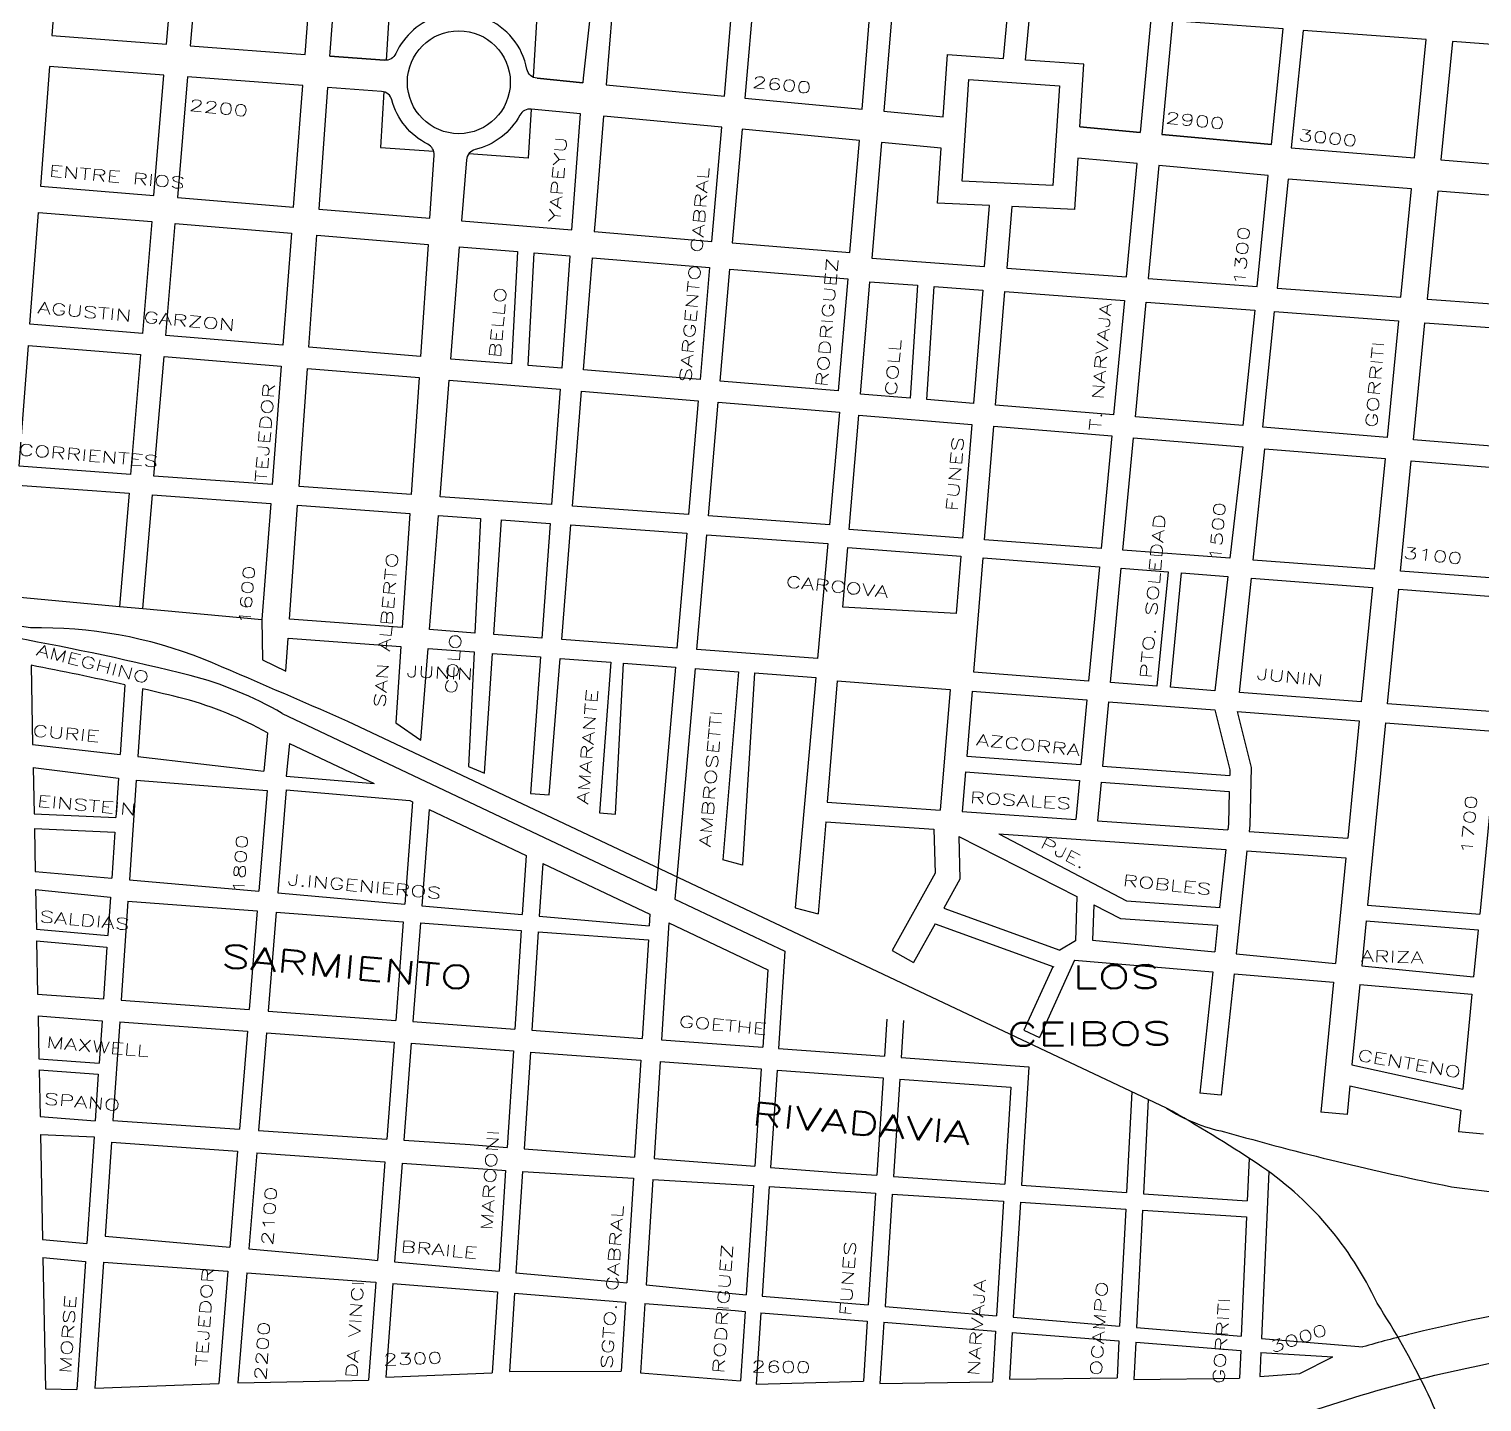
# Model space of a CAD drawing. Header units: millimetres. Extents: x 4374322 to 4409026, y 6503580 to 6534206.
# Drawn here: x 4390116 to 4391375, y 6522668 to 6523857 of the extents above; entities that cross this region are included whole.
import ezdxf

# ---------------------------------------------------------------- set-up
doc = ezdxf.new("R2010")
doc.units = ezdxf.units.MM
for name, color, linetype in [('FERROCARRIL', 252, 'VÍAS'), ('LINEA CALLE', 252, 'Continuous'), ('NOMBRE BARRIO', 8, 'Continuous'), ('NOMBRE CALLE', 252, 'Continuous')]:
    doc.layers.add(name, color=color, linetype=linetype)
doc.styles.add('ROMANS', font='romans')
doc.linetypes.add('VÍAS', pattern='A,3.81,[130,ltypeshp.shx,S=6.35,R=0,X=0,Y=0],3.81', length=7.62)

msp = doc.modelspace()

# ---------------------------------------------------------------- linework, layer by layer
at = {"layer": 'FERROCARRIL', "ltscale": 0.3, "transparency": 33554687}
for p, q in [((4390117, 6523338.4), (4388923.2, 6523519.4)), ((4391101.2, 6522922.3), (4390391.8, 6523257.3))]:
    msp.add_line(p, q, dxfattribs=at)
msp.add_lwpolyline([(4391372, 6522351, 0.125315), (4391358.1, 6522600.1, 0.061531), (4391283.7, 6522753.3, 0.138466), (4391179.8, 6522874.2, 0.018152), (4391101.2, 6522922.3, 0.092971), (4391151.6, 6522901.7, 0.019604), (4391348.2, 6522854.1, -0.002222), (4391498.8, 6522834.3, -0.022953), (4391675.4, 6522812.6, -0.046833), (4391866.3, 6522766.4, -0.045377), (4392074.4, 6522688.1, -0.033567), (4392214.6, 6522602.3, -0.046918), (4392332.6, 6522507.2, 0.007525), (4392420.6, 6522414.4, -0.02434), (4392522.9, 6522312.1, 0.008819), (4392620.4, 6522207), (4392620.4, 6522207, -0.01124), (4392729.5, 6522074.4), (4393138.6, 6521646.4), (4393341.3, 6521428.5)], format="xyb", dxfattribs=at)
for centre, radius, start, end in [((4390125, 6522953.9), 384.6, 68.3747, 91.1968), ((4386696.9, 6514891.9), 9145.1, 66.16957, 67.02335)]:
    msp.add_arc(centre, radius, start, end, dxfattribs=at)
at = {"layer": 'LINEA CALLE', "transparency": 33554687}
for p, q in [((4390427.9, 6523877.2), (4390425, 6523830.3)), ((4390555.7, 6523868.7), (4390552.5, 6523815.7)), ((4390423.2, 6523803.3), (4390420.1, 6523754.9)), ((4390420.1, 6523754.9), (4390466.4, 6523751.6)), ((4390117.5, 6523306), (4390118.8, 6523237.5)), ((4390692.8, 6523303.2), (4390677.8, 6523132)), ((4390692.8, 6523303.2), (4390730.5, 6523300.4)), ((4390730.5, 6523300.4), (4390716.9, 6523137.3)), ((4390744.3, 6523299.4), (4390733.8, 6523132.7)), ((4390744.3, 6523299.4), (4390797.4, 6523295.4)), ((4390797.4, 6523295.4), (4390779.6, 6523095.7)), ((4390198.7, 6523289.2), (4390194.6, 6523228.7)), ((4390214, 6523285.7), (4390210, 6523226.9)), ((4390815.8, 6523292.5), (4390807.3, 6523187.3)), ((4390815.8, 6523292.5), (4390913.7, 6523285)), ((4390913.7, 6523285), (4390905.2, 6523180.5)), ((4390932.8, 6523283.6), (4390928.2, 6523227.3)), ((4390932.8, 6523283.6), (4391032.3, 6523276)), ((4391032.3, 6523276), (4391027.1, 6523220)), ((4391051.1, 6523274.5), (4391045.9, 6523218.6)), ((4391051.1, 6523274.5), (4391143.1, 6523267.5)), ((4390335.1, 6523264.3), (4390659, 6523111)), ((4391143.1, 6523267.5), (4391156.2, 6523215.4)), ((4391162.5, 6523266), (4391268.3, 6523258)), ((4391162.5, 6523266), (4391174.7, 6523217.5)), ((4391268.3, 6523258), (4391258.3, 6523156.1)), ((4391291.1, 6523256.2), (4391275.5, 6523098.2)), ((4391291.1, 6523256.2), (4391388, 6523248.8)), ((4390322.4, 6523247.5), (4390319, 6523214.2)), ((4391388, 6523248.8), (4391372.7, 6523090.4)), ((4390118.8, 6523237.5), (4390194.6, 6523228.7)), ((4390341.4, 6523238.2), (4390338.5, 6523210)), ((4390341.4, 6523238.2), (4390414.8, 6523203.5)), ((4390210, 6523226.9), (4390319, 6523214.2)), ((4390928.2, 6523227.3), (4391027.1, 6523220)), ((4391045.9, 6523218.6), (4391156.1, 6523210.4)), ((4390119.2, 6523217.5), (4390120, 6523177.4)), ((4390119.2, 6523217.5), (4390193.2, 6523208.2)), ((4390193.2, 6523208.2), (4390190.9, 6523174.2)), ((4390208.6, 6523206.4), (4390202.7, 6523120.1)), ((4390208.6, 6523206.4), (4390321.9, 6523197.5)), ((4390338.5, 6523210), (4390414.8, 6523203.5)), ((4390927.1, 6523213.6), (4390924.3, 6523179.2)), ((4390927.1, 6523213.6), (4391025.8, 6523206.2)), ((4391025.8, 6523206.2), (4391022.6, 6523172.4)), ((4391156.2, 6523215.4), (4391156.1, 6523210.4)), ((4391174.7, 6523217.5), (4391173.4, 6523167.4)), ((4390321.9, 6523197.5), (4390314.8, 6523110.2)), ((4390338.6, 6523198.1), (4390331.3, 6523108.7)), ((4390338.6, 6523198.1), (4390445.5, 6523188.9)), ((4391044.6, 6523204.8), (4391041.4, 6523171.1)), ((4391044.6, 6523204.8), (4391155.7, 6523196.6)), ((4391155.7, 6523196.6), (4391154.9, 6523168.6)), ((4390447.9, 6523187.8), (4390441.2, 6523099)), ((4390445.5, 6523188.9), (4390447.9, 6523187.8)), ((4390462.3, 6523181), (4390455.9, 6523097.7)), ((4390462.3, 6523181), (4390546.5, 6523141.1)), ((4390807.3, 6523187.3), (4390905.2, 6523180.5)), ((4390120, 6523177.4), (4390190.9, 6523174.2)), ((4390806, 6523170.5), (4390799.5, 6523090.7)), ((4390806, 6523170.5), (4390899.8, 6523164)), ((4390924.3, 6523179.2), (4391022.6, 6523172.4)), ((4391041.4, 6523171.1), (4391154.4, 6523163.3)), ((4391154.9, 6523168.6), (4391154.4, 6523163.3)), ((4390120.3, 6523164.5), (4390121, 6523127.3)), ((4390120.3, 6523164.5), (4390190, 6523161.3)), ((4390190, 6523161.3), (4390187.3, 6523121.5)), ((4390899.8, 6523164), (4390900.8, 6523126)), ((4390921.3, 6523157.6), (4391023.7, 6523105.8)), ((4390921.3, 6523157.6), (4390922.3, 6523120.8)), ((4390956.1, 6523160.1), (4391152.6, 6523146.5)), ((4390956.1, 6523160.1), (4391066.7, 6523102)), ((4391173.4, 6523167.4), (4391172.8, 6523162)), ((4391172.8, 6523162), (4391258.3, 6523156.1)), ((4391152.6, 6523146.5), (4391147.3, 6523096.1)), ((4391171, 6523145.3), (4391161.6, 6523056)), ((4391171, 6523145.3), (4391256.6, 6523139.3)), ((4390546.5, 6523141.1), (4390543.1, 6523090)), ((4390560.8, 6523134.4), (4390557.8, 6523088.7)), ((4390560.8, 6523134.4), (4390653.7, 6523090.4)), ((4390661.5, 6523139.7), (4390659, 6523111)), ((4390677.8, 6523132), (4390675.3, 6523103.3)), ((4390733.8, 6523132.7), (4390716.9, 6523137.3)), ((4391256.6, 6523139.3), (4391247.6, 6523047.7)), ((4390121, 6523127.3), (4390187.3, 6523121.5)), ((4390202.7, 6523120.1), (4390314.8, 6523110.2)), ((4390900.8, 6523126), (4390863.5, 6523058.8)), ((4390922.3, 6523120.8), (4390908.4, 6523095.6)), ((4390121.3, 6523111.6), (4390122, 6523077.4)), ((4390121.3, 6523111.6), (4390186.2, 6523105.2)), ((4390186.2, 6523105.2), (4390183.9, 6523072.1)), ((4390331.3, 6523108.7), (4390441.2, 6523099)), ((4391023.7, 6523105.8), (4391022.4, 6523067.2)), ((4390201.4, 6523101.6), (4390195.6, 6523015.7)), ((4390201.4, 6523101.6), (4390313.4, 6523093.3)), ((4390313.4, 6523093.3), (4390306.4, 6523007.6)), ((4390329.9, 6523092), (4390322.9, 6523006.4)), ((4390329.9, 6523092), (4390440, 6523083.8)), ((4390455.9, 6523097.7), (4390543.1, 6523090)), ((4390675.3, 6523103.3), (4390770.6, 6523058.2)), ((4390779.6, 6523095.7), (4390799.5, 6523090.7)), ((4390908.4, 6523095.6), (4391008.9, 6523059.2)), ((4391038.3, 6523098.4), (4391037.3, 6523067.9)), ((4391038.3, 6523098.4), (4391061.5, 6523086.6)), ((4391066.7, 6523102), (4391147.7, 6523096.1)), ((4391275.5, 6523098.2), (4391372.7, 6523090.4)), ((4390440, 6523083.8), (4390433.5, 6522998.3)), ((4390454.8, 6523082.7), (4390448.2, 6522997.2)), ((4390454.8, 6523082.7), (4390542.2, 6523076.2)), ((4390557.8, 6523088.7), (4390653, 6523080.3)), ((4390653.7, 6523090.4), (4390653, 6523080.3)), ((4390670.1, 6523082.7), (4390663.7, 6522981.4)), ((4390670.1, 6523082.7), (4390755.8, 6523042.1)), ((4390900.7, 6523081.9), (4390882.1, 6523048.5)), ((4390900.7, 6523081.9), (4391003.6, 6523044.7)), ((4391061.5, 6523086.6), (4391145.6, 6523080.7)), ((4391145.6, 6523080.7), (4391143.2, 6523057.7)), ((4391274.2, 6523084.6), (4391270.4, 6523045.5)), ((4391274.2, 6523084.6), (4391371.3, 6523076.7)), ((4390122, 6523077.4), (4390184.1, 6523072)), ((4390122.2, 6523067.1), (4390183.2, 6523061.8)), ((4390122.2, 6523067.1), (4390123.1, 6523021)), ((4390542.2, 6523076.2), (4390536.6, 6522990.7)), ((4390556.9, 6523075.1), (4390551.3, 6522989.7)), ((4390556.9, 6523075.1), (4390652.3, 6523068)), ((4390652.3, 6523068), (4390646.9, 6522982.6)), ((4391022.4, 6523067.2), (4391008.9, 6523059.2)), ((4391037.3, 6523067.9), (4391143.2, 6523057.7)), ((4391371.3, 6523076.7), (4391367.4, 6523036.1)), ((4390183.2, 6523061.8), (4390180.2, 6523016.9)), ((4390770.6, 6523058.2), (4390765, 6522974)), ((4390863.5, 6523058.8), (4390882.1, 6523048.5)), ((4391161.6, 6523056), (4391247.6, 6523047.7)), ((4390755.8, 6523042.1), (4390751.4, 6522975)), ((4391002.7, 6523044.8), (4390977.7, 6522989.7)), ((4391021.6, 6523050.6), (4390991.3, 6522983.5)), ((4391021.6, 6523050.6), (4391141.4, 6523040.3)), ((4391270.4, 6523045.5), (4391367.4, 6523036.1)), ((4391141.4, 6523040.3), (4391130.2, 6522935.3)), ((4391159.8, 6523038.7), (4391148.6, 6522933.4)), ((4391159.8, 6523038.7), (4391246, 6523031.3)), ((4391246, 6523031.3), (4391234.9, 6522918.8)), ((4391268.8, 6523029.3), (4391261.9, 6522959.7)), ((4391268.8, 6523029.3), (4391365.9, 6523020.9)), ((4390123.1, 6523021), (4390180.2, 6523016.9)), ((4391365.9, 6523020.9), (4391358, 6522938.8)), ((4390195.6, 6523015.7), (4390306.4, 6523007.6)), ((4390322.9, 6523006.4), (4390433.5, 6522998.3)), ((4390123.5, 6523002.1), (4390124.2, 6522965.1)), ((4390123.5, 6523002.1), (4390178.9, 6522998)), ((4390178.9, 6522998), (4390176.4, 6522961.2)), ((4390194.3, 6522996.9), (4390188.4, 6522911.4)), ((4390194.3, 6522996.9), (4390304.9, 6522988.8)), ((4390448.2, 6522997.2), (4390536.6, 6522990.7)), ((4390859, 6522999.2), (4390856.9, 6522967.3)), ((4390873.5, 6522998.2), (4390871.4, 6522966.2)), ((4390304.9, 6522988.8), (4390298, 6522904)), ((4390321.4, 6522987.6), (4390314.5, 6522902.9)), ((4390321.4, 6522987.6), (4390432, 6522979.5)), ((4390432, 6522979.5), (4390425.6, 6522895.4)), ((4390551.3, 6522989.7), (4390646.9, 6522982.6)), ((4390663.7, 6522981.4), (4390751.4, 6522975)), ((4390977.7, 6522989.7), (4390991.3, 6522983.5)), ((4390446.8, 6522978.4), (4390440.4, 6522894.4)), ((4390446.8, 6522978.4), (4390535.4, 6522971.9)), ((4390535.4, 6522971.9), (4390529.9, 6522888.1)), ((4390550.1, 6522970.8), (4390544.6, 6522887)), ((4390550.1, 6522970.8), (4390645.7, 6522963.8)), ((4390765, 6522974), (4390856.9, 6522967.3)), ((4390871.4, 6522966.2), (4390981.9, 6522958.1)), ((4390124.2, 6522965.1), (4390176.4, 6522961.2)), ((4390124.4, 6522955.4), (4390125.2, 6522914.9)), ((4390124.4, 6522955.4), (4390175.7, 6522951.6)), ((4390645.7, 6522963.8), (4390640.4, 6522879.8)), ((4390662.6, 6522962.6), (4390657.3, 6522878.5)), ((4390662.6, 6522962.6), (4390750.1, 6522956.2)), ((4390750.1, 6522956.2), (4390744.5, 6522871.9)), ((4390763.8, 6522955.2), (4390758.2, 6522870.8)), ((4390763.8, 6522955.2), (4390855.7, 6522948.4)), ((4390981.9, 6522958.1), (4390975.6, 6522855.4)), ((4391261.9, 6522959.7), (4391358, 6522938.8)), ((4390175.7, 6522951.6), (4390173, 6522911.1)), ((4390855.7, 6522948.4), (4390850.2, 6522864.1)), ((4390870.2, 6522947.4), (4390864.7, 6522863.1)), ((4390870.2, 6522947.4), (4390966.3, 6522940.3)), ((4391260.1, 6522941.5), (4391257.7, 6522916.6)), ((4391260.1, 6522941.5), (4391356.2, 6522920.6)), ((4390966.3, 6522940.3), (4390961.1, 6522856.4)), ((4391071.3, 6522936.4), (4391066.7, 6522849)), ((4391085.5, 6522929.7), (4391081.3, 6522848)), ((4391148.6, 6522933.4), (4391130.2, 6522935.3)), ((4391257.7, 6522916.6), (4391234.9, 6522918.8)), ((4391356.2, 6522920.6), (4391354.4, 6522901.7)), ((4390125.2, 6522914.9), (4390173, 6522911.1)), ((4390188.4, 6522911.4), (4390298, 6522904)), ((4390125.6, 6522899.3), (4390127.4, 6522808.4)), ((4390125.6, 6522899.3), (4390172, 6522897.3)), ((4390172, 6522897.3), (4390165.7, 6522804.9)), ((4390187.2, 6522892.6), (4390181.6, 6522811.4)), ((4390187.2, 6522892.6), (4390296.4, 6522884.8)), ((4390314.5, 6522902.9), (4390425.6, 6522895.4)), ((4390440.4, 6522894.4), (4390497.8, 6522890.6)), ((4390497.8, 6522890.6), (4390529.9, 6522888.1)), ((4391376, 6522899.6), (4391354.4, 6522901.7)), ((4390296.4, 6522884.8), (4390289.7, 6522801.8)), ((4390313, 6522883.6), (4390306.2, 6522800.3)), ((4390313, 6522883.6), (4390424.1, 6522875.7)), ((4390544.6, 6522887), (4390640.4, 6522879.8)), ((4390657.3, 6522878.5), (4390744.5, 6522871.9)), ((4391173, 6522878.7), (4391171.3, 6522841.8)), ((4390424.1, 6522875.7), (4390417.6, 6522790.3)), ((4390438.9, 6522874.6), (4390432.4, 6522789)), ((4390438.9, 6522874.6), (4390525.4, 6522868.4)), ((4390528.6, 6522868.2), (4390522.9, 6522780.9)), ((4390525.4, 6522868.4), (4390528.6, 6522868.2)), ((4390543.3, 6522867.3), (4390537.6, 6522779.6)), ((4390543.3, 6522867.3), (4390639.3, 6522861.5)), ((4390758.2, 6522870.8), (4390818.9, 6522866.2)), ((4390818.9, 6522866.2), (4390850.2, 6522864.1)), ((4391189.9, 6522867.2), (4391183.5, 6522722.7)), ((4390639.3, 6522861.5), (4390633.6, 6522770.8)), ((4390656.2, 6522860.4), (4390650.4, 6522769.1)), ((4390656.2, 6522860.4), (4390743.4, 6522855.1)), ((4390743.4, 6522855.1), (4390737.1, 6522760.5)), ((4390757.1, 6522854.3), (4390750.8, 6522759.4)), ((4390757.1, 6522854.3), (4390836.6, 6522849.4)), ((4390864.7, 6522863.1), (4390961.1, 6522856.4)), ((4390975.6, 6522855.4), (4391066.7, 6522849)), ((4390836.6, 6522849.4), (4390849.2, 6522848.6)), ((4390849.2, 6522848.6), (4390842.9, 6522751.7)), ((4390863.7, 6522847.7), (4390857.4, 6522750.4)), ((4390863.7, 6522847.7), (4390960.1, 6522841.5)), ((4390960.1, 6522841.5), (4390954, 6522742.3)), ((4390974.7, 6522840.6), (4390968.5, 6522741.1)), ((4390974.7, 6522840.6), (4391066, 6522834.7)), ((4391081.3, 6522848), (4391171.3, 6522841.8)), ((4391066, 6522834.7), (4391060.7, 6522733.4)), ((4391080.5, 6522833.8), (4391075.2, 6522732.1)), ((4391080.5, 6522833.8), (4391170.7, 6522828)), ((4391170.7, 6522828), (4391166.1, 6522724.5)), ((4390127.4, 6522808.4), (4390165.7, 6522804.9)), ((4390181.6, 6522811.4), (4390289.7, 6522801.8)), ((4390127.7, 6522792.7), (4390130, 6522679)), ((4390127.7, 6522792.7), (4390164.6, 6522789.2)), ((4390306.2, 6522800.3), (4390410.5, 6522791)), ((4390410.5, 6522791), (4390417.6, 6522790.3)), ((4390164.6, 6522789.2), (4390157.1, 6522678.5)), ((4390180.1, 6522788.8), (4390172.6, 6522679.6)), ((4390180.1, 6522788.8), (4390288, 6522780.8)), ((4390288, 6522780.8), (4390280.1, 6522683.6)), ((4390304.5, 6522779.6), (4390296.7, 6522684.1)), ((4390304.5, 6522779.6), (4390411.6, 6522771.7)), ((4390432.4, 6522789), (4390522.9, 6522780.9)), ((4390537.6, 6522779.6), (4390627.7, 6522771.4)), ((4390416.1, 6522771.3), (4390409.7, 6522686.6)), ((4390411.6, 6522771.7), (4390416.1, 6522771.3)), ((4390430.9, 6522770.1), (4390424.7, 6522689)), ((4390430.9, 6522770.1), (4390521.7, 6522763)), ((4390627.7, 6522771.4), (4390633.6, 6522770.8)), ((4390650.4, 6522769.1), (4390722, 6522761.8)), ((4390521.7, 6522763), (4390517.1, 6522692.7)), ((4390536.4, 6522761.8), (4390532, 6522694.1)), ((4390536.4, 6522761.8), (4390632.6, 6522754.2)), ((4390632.6, 6522754.2), (4390628.8, 6522694.3)), ((4390649.4, 6522752.9), (4390645.6, 6522692.8)), ((4390649.4, 6522752.9), (4390727.5, 6522746.7)), ((4390722, 6522761.8), (4390737.1, 6522760.5)), ((4390750.8, 6522759.4), (4390842.9, 6522751.7)), ((4390727.5, 6522746.7), (4390736.2, 6522746)), ((4390736.2, 6522746), (4390732.2, 6522686)), ((4390749.8, 6522744.9), (4390745.7, 6522683)), ((4390749.8, 6522744.9), (4390842, 6522737.7)), ((4390857.4, 6522750.4), (4390954, 6522742.3)), ((4390968.5, 6522741.1), (4391060.7, 6522733.4)), ((4390842, 6522737.7), (4390838.6, 6522685.6)), ((4390856.5, 6522736.6), (4390853, 6522683.6)), ((4390856.5, 6522736.6), (4390953.2, 6522729)), ((4390953.2, 6522729), (4390950.5, 6522685)), ((4390967.7, 6522727.8), (4390965.2, 6522687.2)), ((4390967.7, 6522727.8), (4391060.1, 6522720.6)), ((4391075.2, 6522732.1), (4391166.1, 6522724.5)), ((4391060.1, 6522720.6), (4391058.4, 6522688.4)), ((4391074.6, 6522719.5), (4391072.9, 6522686.9)), ((4391074.6, 6522719.5), (4391165.6, 6522712.3)), ((4391183.5, 6522722.7), (4391271.4, 6522715.3)), ((4391165.6, 6522712.3), (4391164.5, 6522688.3)), ((4391183, 6522710.4), (4391182.1, 6522689.7)), ((4391183, 6522710.4), (4391245.5, 6522706.7)), ((4391216.7, 6522692.3), (4391245.5, 6522706.7)), ((4390424.7, 6522689), (4390517.1, 6522692.7)), ((4390532, 6522694.1), (4390628.8, 6522694.3)), ((4390645.6, 6522692.8), (4390732.2, 6522686)), ((4391182.1, 6522689.7), (4391216.7, 6522692.3)), ((4390130, 6522679), (4390157.1, 6522678.5)), ((4390172.6, 6522679.6), (4390280.1, 6522683.6)), ((4390296.7, 6522684.1), (4390409.7, 6522686.6)), ((4390745.7, 6522683), (4390838.6, 6522685.6)), ((4390853, 6522683.6), (4390950.5, 6522685)), ((4390965.2, 6522687.2), (4391058.4, 6522688.4)), ((4391072.9, 6522686.9), (4391164.5, 6522688.3))]:
    msp.add_line(p, q, dxfattribs=at)
for points in [[(4390142.6, 6523945.9), (4390135.4, 6523851.9), (4390234.9, 6523844.5), (4390236.8, 6523867.8), (4390242.8, 6523937.3)], [(4390263, 6523935.6), (4390258.8, 6523883.2), (4390255.4, 6523843), (4390355, 6523835.5), (4390362, 6523927.1)], [(4390623.5, 6523904.7), (4390615.7, 6523809.1), (4390718.2, 6523799.4), (4390726.5, 6523895.9)], [(4390744.4, 6523894.4), (4390736, 6523797.7), (4390837.5, 6523788), (4390845.4, 6523885.8)], [(4390856.5, 6523786.2), (4390907.8, 6523781.4), (4390911.4, 6523835.3), (4390960, 6523831.9), (4390964, 6523875.6), (4390864.5, 6523884.1), (4390856.5, 6523786.2)], [(4391219.7, 6523856.3), (4391209.4, 6523754.5), (4391316.3, 6523745.9), (4391326.4, 6523848.4)], [(4391349.2, 6523846.7), (4391339.1, 6523744), (4391435.1, 6523736.3), (4391445.1, 6523839.6)], [(4390223.9, 6523713.2), (4390232.6, 6523817.5), (4390133.4, 6523824.9), (4390125.5, 6523721.2)], [(4390344.9, 6523703.2), (4390351, 6523782.9), (4390353, 6523808.5), (4390253.1, 6523816), (4390244.3, 6523711.5)], [(4390924.2, 6523725.6), (4390930, 6523813.9), (4391008.5, 6523808.4), (4391002.9, 6523722)], [(4390707.4, 6523673.5), (4390715.9, 6523772.4), (4390613.5, 6523782.1), (4390606.2, 6523691.6), (4390605.5, 6523681.9)], [(4390827, 6523663.7), (4390835.2, 6523761), (4390733.6, 6523770.7), (4390725, 6523672.1)], [(4390948, 6523704.5), (4390902.9, 6523706.5), (4390906, 6523754.3), (4390854.3, 6523759.2), (4390845.9, 6523658.9), (4390943.7, 6523651.7)], [(4391066.7, 6523642.6), (4391075.9, 6523740.9), (4391024.5, 6523745.6), (4391021.6, 6523701.2), (4390967.2, 6523703.6), (4390962.8, 6523650.3)], [(4391179.8, 6523634.3), (4391189.5, 6523730.6), (4391094.7, 6523739.2), (4391085.5, 6523641.2)], [(4391304.4, 6523625.1), (4391313.7, 6523718.9), (4391206.7, 6523727.5), (4391197.1, 6523633)], [(4391423.5, 6523616.3), (4391432.5, 6523709.4), (4391336.4, 6523717.1), (4391327.2, 6523623.4)], [(4390116.5, 6523601.6), (4390123.8, 6523698.6), (4390222, 6523690.6), (4390213.9, 6523593.6)], [(4390234.2, 6523591.9), (4390242.4, 6523688.9), (4390343.1, 6523680.6), (4390335.6, 6523583.5)], [(4390358.2, 6523581.7), (4390365.1, 6523678.8), (4390461.5, 6523670.9), (4390454.9, 6523573.7)], [(4390481.1, 6523571.5), (4390488.8, 6523668.7), (4390538.9, 6523664.6), (4390533.6, 6523567.2)], [(4390548.1, 6523566), (4390553.4, 6523663.4), (4390584.4, 6523660.8), (4390577.2, 6523563.6)], [(4390697.1, 6523553.7), (4390596, 6523562), (4390603.8, 6523659.2), (4390705.4, 6523650.9)], [(4390714.5, 6523552.3), (4390723, 6523649.5), (4390825.1, 6523641.1), (4390816.9, 6523543.8)], [(4390836.1, 6523541.1), (4390844.2, 6523638.5), (4390885.5, 6523635.4), (4390879.1, 6523537.6)], [(4390893.6, 6523536.4), (4390900, 6523634.4), (4390942.1, 6523631.3), (4390934, 6523533)], [(4390953.1, 6523531.5), (4390961.1, 6523629.9), (4391064.8, 6523622.2), (4391055.5, 6523523)], [(4391074.3, 6523521.5), (4391083.6, 6523620.8), (4391177.7, 6523613.9), (4391167.5, 6523513.8)], [(4391184.8, 6523512.4), (4391195, 6523612.6), (4391302.4, 6523604.6), (4391292.5, 6523503.5)], [(4391315.2, 6523501.6), (4391325.2, 6523602.9), (4391421.5, 6523595.8), (4391411.6, 6523493.7)], [(4390203.7, 6523471.5), (4390107.1, 6523478.5), (4390115.1, 6523583.3), (4390212.4, 6523575.3)], [(4390334.2, 6523565.2), (4390326.3, 6523462.7), (4390223.9, 6523470.1), (4390232.7, 6523573.6)], [(4390453.7, 6523555.4), (4390446.8, 6523454), (4390349.6, 6523461), (4390356.9, 6523563.4)], [(4390575.9, 6523545.3), (4390568.5, 6523445.3), (4390471.8, 6523452.2), (4390479.7, 6523553.2)], [(4390695.5, 6523535.4), (4390687, 6523436.7), (4390586.5, 6523444), (4390594.5, 6523543.7)], [(4390818, 6523525.3), (4390809.3, 6523427.9), (4390704.3, 6523435.5), (4390712.9, 6523534)], [(4390834.6, 6523522.8), (4390932.5, 6523514.8), (4390924.5, 6523416.3), (4390826.3, 6523423.7)], [(4391053.8, 6523504.8), (4391044.6, 6523407.2), (4390943.6, 6523414.9), (4390951.6, 6523513.2)], [(4391167.3, 6523495.4), (4391156.3, 6523398.8), (4391063.4, 6523405.8), (4391072.6, 6523503.2)], [(4391290.7, 6523485.3), (4391281.2, 6523389.3), (4391176.5, 6523397.3), (4391186.6, 6523493.8)], [(4391409.9, 6523475.4), (4391400.7, 6523380.3), (4391304, 6523387.6), (4391313.4, 6523483.4)], [(4390341.4, 6523346.1), (4390348.4, 6523444.7), (4390445.7, 6523437.7), (4390439, 6523338.7)], [(4390462.7, 6523337), (4390470.5, 6523436), (4390506.8, 6523433.3), (4390502.1, 6523334)], [(4390518.4, 6523332.8), (4390525.1, 6523432), (4390567.3, 6523429), (4390560, 6523329.7)], [(4390577.2, 6523328.4), (4390585.2, 6523427.7), (4390685.6, 6523420.5), (4390677.1, 6523320.9)], [(4390694.2, 6523319.7), (4390702.9, 6523419.2), (4390807.8, 6523411.7), (4390798.9, 6523311.8)], [(4390820.9, 6523356.3), (4390825.1, 6523408), (4390923.2, 6523400.6), (4390919.1, 6523350.9)], [(4390934.2, 6523300), (4390942.3, 6523399.1), (4391043.1, 6523391.5), (4391033.8, 6523292.4)], [(4391052.7, 6523291), (4391062, 6523390.1), (4391102.7, 6523387), (4391093, 6523287.9)], [(4391104.8, 6523287), (4391114.4, 6523386.1), (4391154.5, 6523383.1), (4391143.3, 6523284)], [(4391164.5, 6523282.4), (4391174.9, 6523381.5), (4391279.7, 6523373.6), (4391269.9, 6523274.4)], [(4391292.7, 6523272.6), (4391302.5, 6523371.9), (4391399.2, 6523364.6), (4391389.6, 6523265.3)]]:
    msp.add_lwpolyline(points, close=True, dxfattribs=at)
for points in [[(4390376.2, 6523834), (4390423.6, 6523830.4), (4390376.2, 6523834), (4390376.5, 6523837.5), (4390383.3, 6523925.3), (4390481.2, 6523916.9), (4390478.2, 6523877.8, -0.311271), (4390471.1, 6523869, 0.217424), (4390433.5, 6523836.2, -0.314421), (4390423.6, 6523830.4)], [(4390555.9, 6523814.8, -0.332687), (4390547.1, 6523822.8, 0.251987), (4390511.1, 6523866.9, -0.320518), (4390504.9, 6523876.7), (4390507.2, 6523914.7), (4390606, 6523906.2), (4390595.7, 6523815), (4390595.4, 6523811), (4390555.9, 6523814.8), (4390595.4, 6523811)], [(4390466.7, 6523748.1, 0.302266), (4390461.2, 6523757.7, -0.215176), (4390430.1, 6523796, 0.31963), (4390421.2, 6523803.4), (4390374.3, 6523806.9), (4390366.7, 6523701.4), (4390463, 6523693.5), (4390466.7, 6523748.1)], [(4390550.7, 6523788.1, 0.30119), (4390541, 6523782.9, -0.212531), (4390502.3, 6523753, 0.324377), (4390494.7, 6523744.1), (4390490.5, 6523691.3), (4390586, 6523683.4), (4390593.5, 6523784), (4390550.9, 6523788), (4390548.3, 6523745.6), (4390496.7, 6523749.4)], [(4391231.9, 6522661.3, -0.022532), (4391333.9, 6522690.7, -0.032241), (4391483.4, 6522716.5, -0.023557), (4391653.3, 6522716.2, -0.004852), (4391688.3, 6522714.1), (4391676.9, 6522679.1), (4391646.9, 6522609.9), (4391625.5, 6522542.4), (4391622, 6522482.5), (4391521.1, 6522479.4), (4391381.4, 6522465.6), (4391234.2, 6522454), (4391231.9, 6522661.3)]]:
    msp.add_lwpolyline(points, format="xyb", dxfattribs=at)
for points in [[(4391026.2, 6523772.6), (4391029.7, 6523827), (4390979.1, 6523830.5), (4390983.1, 6523873.9), (4391087.7, 6523866.1), (4391078.4, 6523767.9), (4391026.2, 6523772.6), (4391078.4, 6523767.9)], [(4391192.3, 6523757.5), (4391202.4, 6523857.6), (4391106.5, 6523864.7), (4391097.2, 6523766.2), (4391192.3, 6523757.5), (4391097.2, 6523766.2)], [(4390098.6, 6523365.9), (4390105.9, 6523462.2), (4390202.4, 6523455.3), (4390194.2, 6523357.1)], [(4390214.3, 6523355.3), (4390222.6, 6523453.8), (4390325.1, 6523446.4), (4390317.3, 6523345.8), (4390318.1, 6523310.7), (4390338.2, 6523301), (4390340.2, 6523329.6), (4390437.9, 6523322.3), (4390433.5, 6523256.3), (4390455.2, 6523241.1), (4390461.5, 6523320.5), (4390501.3, 6523317.6), (4390496.5, 6523218.3), (4390510.4, 6523212.6), (4390517.3, 6523316.4), (4390558.8, 6523313.3), (4390550.1, 6523194.8), (4390566.4, 6523193.8), (4390575.9, 6523312), (4390619.7, 6523308.7), (4390610, 6523178.2), (4390623.8, 6523177), (4390630.8, 6523307.9), (4390675.7, 6523304.5), (4390661.5, 6523139.7)], [(4390076.4, 6523367.9), (4390076.4, 6523367.9), (4390098.6, 6523365.9), (4390194.2, 6523357.1), (4390214.3, 6523355.3), (4390317.3, 6523345.8)]]:
    msp.add_lwpolyline(points, dxfattribs=at)
msp.add_circle((4390488.1, 6523811.4), 44.6, dxfattribs=at)
for centre, radius, start, end in [((4389667.7, 6520929.9), 2439.2, 76.0593, 79.6976), ((4389667.7, 6520929.9), 2418.3, 77.3159, 79.2826), ((4390169.6, 6522976.9), 331.7, 60.0736, 75.0175), ((4389667.7, 6520929.9), 2418.3, 76.0639, 76.9457), ((4390169.6, 6522976.9), 310.7, 60.5503, 74.9829), ((4391813.5, 6521644.5), 1237.2, 77.3568, 77.3568), ((4391608.7, 6521545.2), 1217.7, 96.0438, 104.0193), ((4391608.7, 6521545.2), 1217.7, 104.0193, 106.0812)]:
    msp.add_arc(centre, radius, start, end, dxfattribs=at)

# ---------------------------------------------------------------- texts
at = {"layer": 'NOMBRE BARRIO', "transparency": 33554687, "style": 'ROMANS', "width": 1.5}
for s, rotation, p in [('SARMIENTO', 354.8099, (4390281.3, 6523044.6)), ('LOS', 0.4355, (4391019.9, 6523025.8)), ('CEIBOS', 0.4355, (4390963.1, 6522976.1)), ('RIVADAVIA', 354.8099, (4390741.3, 6522907.6))]:
    msp.add_text(s, height=20, rotation=rotation, dxfattribs=at).set_placement(p)
at = {"layer": 'NOMBRE CALLE', "transparency": 33554687, "style": 'ROMANS', "width": 1.5}
for s, rotation, p in [('2600', 354.0765, (4390741.9, 6523806.8)), ('2200', 354.0765, (4390253.9, 6523786.8)), ('2900', 354.0765, (4391099.9, 6523775.8)), ('YAPEYU', 85.1108, (4390575.6, 6523689.6)), ('3000', 354.0765, (4391214.9, 6523760.8)), ('ENTRE RIOS', 354.7546, (4390132.6, 6523729.8)), ('SARGENTO CABRAL', 85.1108, (4390689.2, 6523551)), ('1300', 85.1108, (4391169.2, 6523635)), ('RODRIGUEZ', 85.1108, (4390807.3, 6523546.8)), ('AGUSTIN GARZON', 354.855, (4390122.8, 6523611.2)), ('BELLO', 85.1108, (4390524.2, 6523572)), ('T. NARVAJA', 85.1108, (4391044.2, 6523509)), ('COLL', 85.1108, (4390867.2, 6523539)), ('GORRITI', 85.1108, (4391283.5, 6523511.4)), ('TEJEDOR', 85.1108, (4390321.4, 6523464.4)), ('CORRIENTES', 355.0421, (4390106.2, 6523488.2)), ('FUNES', 85.1108, (4390920.2, 6523439)), ('1500', 85.1108, (4391148.2, 6523396)), ('PTO. SOLEDAD', 85.1108, (4391088.2, 6523294)), ('3100', 354.0765, (4391305.9, 6523398.8)), ('SAN ALBERTO', 85.1108, (4390424.2, 6523269)), ('1600', 85.1108, (4390307.2, 6523341)), ('CARCOVA', 354.0765, (4390770.9, 6523373.8)), ('    COLO', 85.1108, (4390482.2, 6523236)), ('AMEGHINO', 345.5069, (4390121.2, 6523315)), ('JUNIN', 357.3784, (4390442.4, 6523295.9)), ('JUNIN', 354.0765, (4391178.9, 6523293.8)), ('AMARANTE', 85.1108, (4390600.2, 6523185)), ('AMBROSETTI', 85.1108, (4390706.2, 6523148)), ('CURIE', 354.8099, (4390118.3, 6523244.6)), ('AZCORRA', 354.0765, (4390935.9, 6523236.8)), ('EINSTEIN', 354.8099, (4390122.3, 6523183.6)), ('ROSALES', 356.3672, (4390930.5, 6523186.7)), ('1700', 85.1108, (4391366.2, 6523142)), ('1800', 86, (4390301.9, 6523107.8)), ('PJE.', 332.4993, (4390991, 6523148.7)), ('J.INGENIEROS', 354.8099, (4390339.3, 6523115.6)), ('ROBLES', 354.0765, (4391062.9, 6523114.8)), ('SALDIAS', 354.8099, (4390124.3, 6523083.6)), ('ARIZA', 358.3129, (4391269.5, 6523049.3)), ('GOETHE', 354.8099, (4390678.3, 6522992.6)), ('MAXWELL', 354.8099, (4390130.3, 6522974.6)), ('CENTENO', 350.1925, (4391266.1, 6522963.6)), ('SPANO', 354.8099, (4390128.3, 6522925.6)), ('MARCONI', 86, (4390516.9, 6522815.8)), ('2100', 86, (4390326.9, 6522802.8)), ('SGTO. CABRAL', 86, (4390620.9, 6522695.8)), ('BRAILE', 354.8099, (4390437.3, 6522797.6)), ('RODRIGUEZ', 86, (4390717.9, 6522691.8)), ('FUNES', 86, (4390827.9, 6522741.8)), ('TEJEDOR', 86, (4390269.9, 6522697.8)), ('DA VINCI', 86, (4390399.9, 6522687.8)), ('NARVAJA', 86, (4390938.9, 6522689.8)), ('OCAMPO', 86, (4391044.9, 6522689.8)), ('MORSE', 86, (4390151.9, 6522691.8)), ('GORRITI', 86, (4391151.2, 6522682.7)), ('2200', 86, (4390320.9, 6522685.8)), ('3000', 18.5235, (4391192.9, 6522709.8)), ('2300', 2.0068, (4390422.5, 6522699.2)), ('2600', 359.1216, (4390741.4, 6522693.4))]:
    msp.add_text(s, height=10, rotation=rotation, dxfattribs=at).set_placement(p)

doc.saveas('drawing.dxf')
